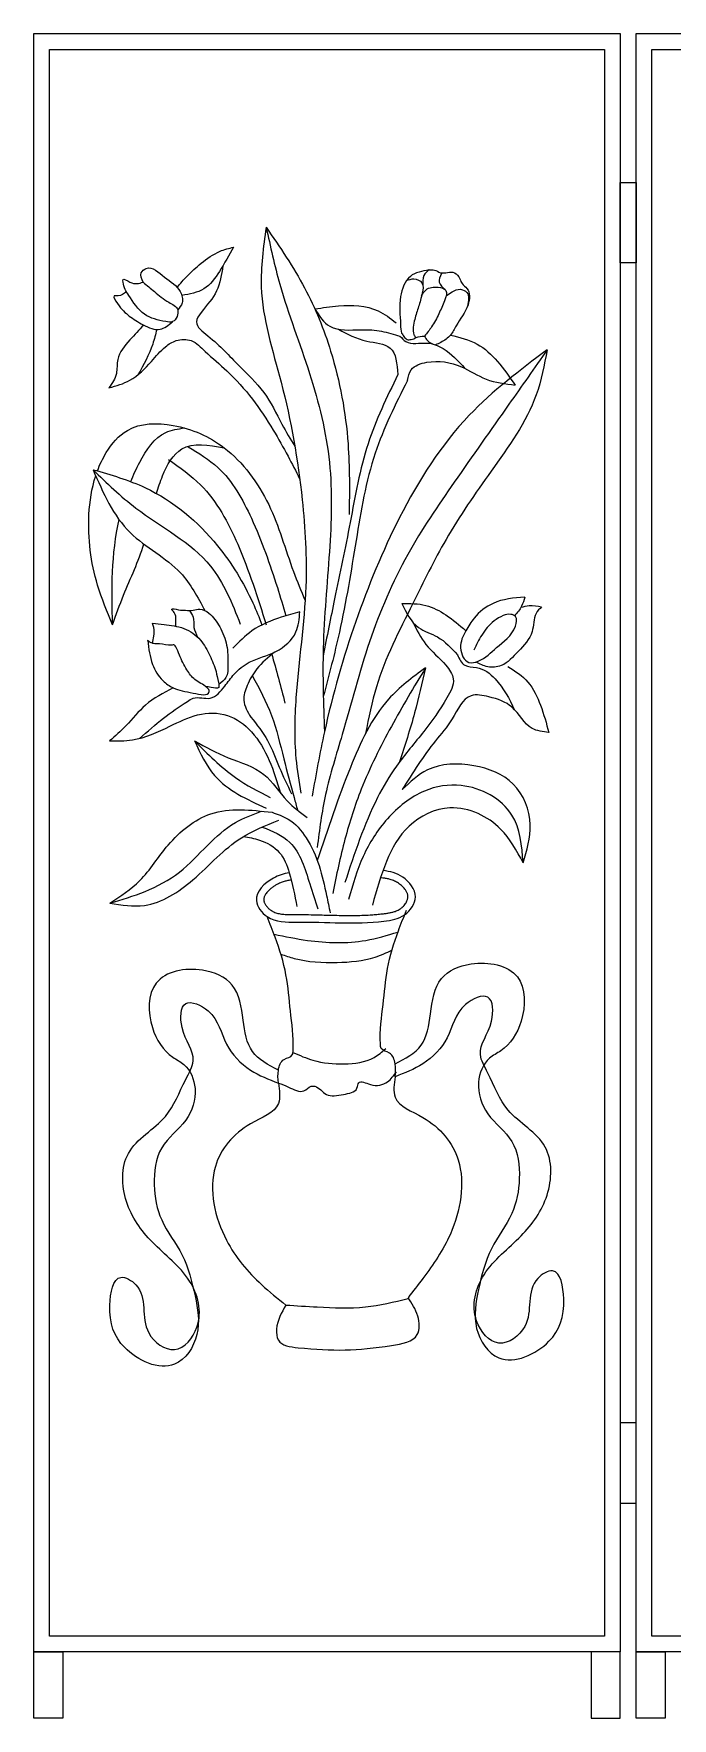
# Model space of a CAD drawing. Extents: x -66030 to 95157, y -13132 to 45879.
# Drawn here: x 23262 to 24075, y 3778 to 5925 of the extents above; entities that cross this region are included whole.
import ezdxf

# ---------------------------------------------------------------- set-up
doc = ezdxf.new("R2010")
doc.units = 0
doc.header["$LTSCALE"] = 100
doc.header["$MEASUREMENT"] = 0
doc.layers.add('7', color=105, linetype='CONTINUOUS')

msp = doc.modelspace()

# ---------------------------------------------------------------- linework, layer by layer
at = {"layer": '7'}
for points in [[(23262, 5924.6), (24008.9, 5924.6), (24008.9, 3863), (23262, 3863)], [(24029.2, 5924.6), (24776.1, 5924.6), (24776.1, 3863), (24029.2, 3863)], [(23282, 5904.6), (23988.9, 5904.6), (23988.9, 3883), (23282, 3883)], [(24049.2, 5904.6), (24756.1, 5904.6), (24756.1, 3883), (24049.2, 3883)], [(24008.9, 5734.9), (24029.2, 5734.9), (24029.2, 5632.5), (24008.9, 5632.5)], [(24008.9, 4052.6), (24029.2, 4052.6), (24029.2, 4155), (24008.9, 4155)], [(23262, 3863), (23298.9, 3863), (23298.9, 3778.4), (23262, 3778.4)], [(24008.9, 3863), (23971.9, 3863), (23971.9, 3778.4), (24008.9, 3778.4)], [(24029.2, 3863), (24066.2, 3863), (24066.2, 3778.4), (24029.2, 3778.4)]]:
    msp.add_lwpolyline(points, close=True, dxfattribs=at)
for points in [[(23558, 5677.9), (23551.7, 5602.2), (23576.9, 5480.7), (23603.8, 5330.9), (23608.5, 5220.5), (23595.9, 5078.5), (23595.9, 5001.3), (23602.2, 4957.1)], [(23558, 5677.9), (23606.9, 5600.6), (23640.1, 5520.1), (23662.2, 5401.9), (23663.7, 5312)], [(23558, 5677.9), (23575.4, 5605.3), (23613.2, 5491.8), (23638.5, 5378.2), (23638.5, 5264.6), (23630.6, 5141.6), (23632.2, 5035.1)], [(23444.6, 5601.4), (23457.2, 5615.7), (23475.2, 5632), (23499.2, 5647.4), (23516.4, 5652.6)], [(23516.4, 5652.6), (23498.4, 5621.7), (23478.7, 5599.5), (23450.5, 5591.1)], [(23401.3, 5608), (23398.9, 5620), (23405.3, 5625.6), (23428.5, 5614.4), (23448.5, 5596), (23450.9, 5581.6), (23445.3, 5572.8)], [(23502.8, 5628.9), (23494.9, 5596.9), (23475.2, 5569.5), (23469.2, 5557.5), (23483.8, 5539.5), (23523.2, 5501.8), (23554.9, 5467.6), (23578.1, 5427), (23594.4, 5398.9)], [(23765.5, 5623.6), (23741.6, 5615.4), (23729, 5589.6), (23729, 5553.7), (23730.5, 5543.2), (23733.4, 5538.8), (23737.5, 5535), (23742.7, 5535), (23745.9, 5535.9), (23748.8, 5537.4), (23759.6, 5539.4)], [(23765.5, 5623.6), (23758.9, 5616.6), (23757.6, 5602.9)], [(23765.5, 5623.6), (23772.2, 5623.5), (23779.9, 5620.1), (23797.6, 5620.1), (23804.6, 5612.2), (23807.5, 5606.1), (23813.6, 5600.1), (23815, 5579.2), (23799.9, 5552.5), (23792.6, 5540.5), (23780.5, 5531.3), (23773.6, 5528.1)], [(23401.3, 5608), (23384.5, 5608), (23375.7, 5611.2), (23375.7, 5608), (23382.9, 5591.2), (23402.9, 5567.2), (23430.1, 5557.7), (23438.9, 5557.7), (23445.3, 5572.8), (23434.1, 5582.4), (23415.7, 5596), (23401.3, 5608)], [(23736.6, 5610), (23746.2, 5612.2), (23756.4, 5607), (23756.7, 5594.2), (23752, 5576.8), (23747.1, 5560.6), (23746.2, 5541.1), (23748.3, 5537.1)], [(23755.8, 5590.5), (23761.6, 5598.3), (23777, 5601.5), (23786.9, 5597.4), (23785.1, 5584.4), (23777.9, 5567.8), (23768.6, 5551), (23759.6, 5539.4)], [(23781.1, 5619.1), (23778.4, 5607.9), (23785.9, 5598.6)], [(23380, 5595.9), (23369.3, 5590.4), (23364.5, 5590.4), (23368.5, 5580.8), (23383.7, 5564.9), (23401.3, 5553.7), (23422.9, 5548.1), (23438.5, 5557.5)], [(23787.2, 5590.5), (23794.7, 5595.7), (23805.5, 5598.9), (23813.6, 5594.8), (23814.3, 5577.6)], [(23619.9, 5574), (23650.2, 5577.7), (23700.6, 5571.4), (23723.3, 5556.2)], [(23619.9, 5574), (23638.9, 5551.8), (23679.2, 5547.4), (23705, 5545.5), (23728.3, 5539.3)], [(23402, 5553.3), (23384.4, 5534.4), (23368.9, 5509.5), (23367.2, 5491.5), (23357.8, 5473.5)], [(23418.6, 5547.8), (23413.5, 5529.2), (23394.7, 5490)], [(23649.9, 5548), (23686.1, 5533), (23715.7, 5524.1), (23725.7, 5490.2)], [(23728.3, 5539.3), (23735.9, 5532.3), (23762.4, 5530.4), (23783.2, 5523.5), (23811.1, 5498.1)], [(23759.6, 5539.4), (23763.3, 5533.6), (23773.6, 5528.1)], [(23792.6, 5540.5), (23826.6, 5529.2), (23852.5, 5507.1), (23875.1, 5476.9)], [(23357.8, 5473.5), (23384.4, 5483), (23411.8, 5507), (23429.8, 5525.8), (23443.5, 5533.5), (23462.4, 5533.5), (23480.4, 5519.8), (23507.8, 5495), (23540.4, 5459), (23566.9, 5419.6), (23585.8, 5386.2), (23600.6, 5357.6)], [(23915.8, 5521.9), (23816.6, 5438.5), (23727.9, 5308.1), (23672.2, 5175.9), (23632.2, 5035.1), (23616.5, 4953.4)], [(23915.8, 5521.9), (23867.1, 5452.4), (23797.5, 5353.3), (23738.3, 5261.1), (23689.6, 5149.8), (23654.8, 5031.6), (23633.6, 4955.2), (23622.9, 4887.8)], [(23915.8, 5521.9), (23901.9, 5464.5), (23844.4, 5367.2), (23787, 5280.2), (23744.7, 5198.5), (23698.3, 5092.5), (23684.6, 5033.2)], [(23737.8, 5482.7), (23742.8, 5496.4), (23762.4, 5505.9), (23806.5, 5500.2), (23838, 5484.5), (23875.1, 5476.9)], [(23725.7, 5490.2), (23687.7, 5402.2), (23664.9, 5301.9), (23645.1, 5204.7), (23630.4, 5131.9)], [(23737.8, 5482.7), (23696.8, 5390), (23672.5, 5279.1), (23651.2, 5162.2), (23630.7, 5080.1)], [(23458.7, 5398.3), (23496.4, 5371.9), (23539.1, 5307.2), (23572.2, 5218.9), (23583.1, 5182.9)], [(23337.5, 5369.1), (23385, 5288.8), (23449, 5237.6), (23479.7, 5189.7)], [(23337.5, 5369.1), (23392.1, 5320.2), (23487, 5246.3), (23525, 5172.5)], [(23433.6, 5381.9), (23474.3, 5349.8), (23521.7, 5274.1), (23558, 5171.6)], [(23730.6, 5198.8), (23761.4, 5196.1), (23786.8, 5184.1), (23812.2, 5164)], [(23730.6, 5198.8), (23752, 5168), (23776.1, 5156), (23801.5, 5133.3)], [(23887.2, 5206.8), (23847, 5198.8), (23822.9, 5180.1), (23812.2, 5164), (23805.6, 5142), (23816, 5123.6), (23828.1, 5125.2), (23851.3, 5142.4), (23875.3, 5169.6), (23875.3, 5182), (23869.7, 5184.8), (23859.7, 5183.2), (23848.1, 5176.4), (23832.5, 5158.4), (23822.5, 5139.2)], [(23908.6, 5194.5), (23901.8, 5186), (23896.6, 5162.8), (23878.9, 5137.6), (23857.3, 5119.6), (23840.1, 5118), (23825.1, 5124.1)], [(23887.2, 5206.8), (23883.3, 5195.3), (23874.3, 5183)], [(23882.6, 5193.9), (23893, 5196.1), (23908.6, 5194.5)], [(23396.8, 5026.7), (23427.1, 5052.5), (23457.6, 5074), (23465.2, 5078.1), (23486.6, 5078.1), (23505.3, 5093.3), (23517.1, 5108.5), (23536.4, 5123.7), (23570.3, 5137.5), (23595.9, 5162.4), (23600.8, 5188)], [(23413, 5148), (23415, 5157.1), (23415, 5167.9), (23413.3, 5173.4)], [(23413.3, 5173.4), (23427.9, 5171.7), (23453, 5166.9), (23474.4, 5152), (23486.2, 5132.3), (23494.1, 5112), (23497.1, 5098.1), (23497.5, 5091.6), (23487.9, 5091.6), (23480.9, 5092.9)], [(23443.1, 5169.6), (23443.1, 5177.4), (23440.8, 5187.3), (23437.7, 5191.4), (23446.5, 5190.7), (23455.3, 5190), (23465.2, 5190), (23473.3, 5191.4), (23484.9, 5186.3), (23498.8, 5169), (23507.6, 5145.6), (23509.3, 5120.8), (23506.6, 5104.2), (23497.7, 5095.4)], [(23460.2, 5189.8), (23465, 5181.3), (23466, 5168.2), (23470.6, 5155.9)], [(23600.8, 5188), (23577.2, 5181.1), (23539.9, 5163.8), (23515.7, 5141.7)], [(23744.6, 5175), (23761.4, 5146.6), (23786.8, 5119.9), (23796.2, 5102.5), (23788.1, 5078.4), (23758.7, 5035.6), (23723.9, 4991.5), (23699.8, 4951.3), (23658.3, 4843.2)], [(23407.1, 5151.4), (23413.3, 5121.1), (23426.5, 5100.4), (23439.6, 5091.2), (23465.2, 5084.5), (23485.2, 5086.5), (23485.2, 5087.9), (23482.5, 5091.6), (23467.2, 5101.8), (23457.1, 5114), (23447.6, 5133), (23442.8, 5143.5), (23441.1, 5145.6), (23437.4, 5145.6), (23422.1, 5147.3), (23414.3, 5147.6), (23413.3, 5147.9), (23406.8, 5151.7)], [(23568.5, 5136.6), (23546.1, 5115.4), (23533.7, 5094), (23529.5, 5075.3), (23538.5, 5053.9)], [(23801.5, 5133.3), (23810.9, 5119.9), (23825.6, 5117.2), (23849.7, 5102.5), (23874.4, 5063.2)], [(23760.9, 5116.8), (23713.9, 5076.8), (23665.2, 4989.9), (23623.1, 4871.2)], [(23760.9, 5116.8), (23717.4, 5042), (23679.1, 4962.1), (23658.3, 4898.4), (23642.7, 4829.4)], [(23760.9, 5116.8), (23747, 5059.4), (23727.8, 4996.9)], [(23865.8, 5118.5), (23891.2, 5098.5), (23907.3, 5069), (23918, 5034.3)], [(23439.6, 5091.2), (23404.3, 5069.1), (23379.4, 5042.8), (23358.6, 5023.5)], [(23540.2, 5107), (23564.7, 5056.1), (23580.4, 5000.8), (23593.6, 4951.3), (23597.8, 4935.6)], [(23918, 5034.3), (23896.6, 5039.6), (23871.1, 5066.4), (23841.7, 5079.7), (23818.9, 5081.1), (23794.8, 5051.7), (23773.4, 5023.6), (23731, 4961.5)], [(23358.6, 5023.5), (23387.7, 5024.9), (23435.4, 5042.2), (23470.7, 5056.7), (23508.8, 5056), (23539.2, 5035.2), (23576.3, 4957.2)], [(23538.5, 5053.9), (23559.8, 5023.9), (23574.6, 4990.1), (23590.3, 4956.2)], [(23466.9, 5023.6), (23492.3, 4979.4), (23557.9, 4938)], [(23466.9, 5023.6), (23509.7, 5002.2), (23555.2, 4980.8), (23584.7, 4947.3), (23610.1, 4925.9)], [(23466.9, 5023.6), (23519.1, 4976.8), (23563.2, 4951.3)], [(23885.2, 4868.3), (23894.2, 4916.7), (23872.7, 4968.6), (23822.4, 4991.9), (23763.3, 4986.6), (23731, 4961.5)], [(23885.2, 4868.3), (23870.9, 4929.2), (23806.3, 4966.8), (23759.7, 4959.7), (23712.4, 4924.4), (23681.5, 4876.5), (23662.8, 4821.7)], [(23359, 4816.8), (23397, 4845.7), (23433.2, 4890.9), (23487.5, 4930.7), (23565.4, 4932.6)], [(23885.2, 4868.3), (23856.5, 4911.3), (23827.8, 4931), (23792, 4938.2), (23739.9, 4914.9), (23711.2, 4870.1), (23693.3, 4814.5)], [(23359, 4816.8), (23403.7, 4831.8), (23447.6, 4856.4), (23483.2, 4890.5), (23518.9, 4919.5), (23552.1, 4934)], [(23359, 4816.8), (23402.9, 4814), (23464.7, 4846.7), (23526.4, 4900.2), (23574, 4922.5)], [(23565.4, 4932.6), (23585.9, 4924), (23608.9, 4900.2), (23634.9, 4826.6), (23639.4, 4804.4)], [(23529.1, 4901.9), (23549.4, 4897.2), (23574.7, 4881.6), (23587.3, 4855.5), (23597, 4812.5)], [(23553, 4913.9), (23588.1, 4894.3), (23613.4, 4841.5), (23623.8, 4809.6)], [(23722.2, 4595.8), (23722.2, 4612.3), (23714.9, 4626), (23704.6, 4631.7), (23703.4, 4637.4), (23706.9, 4687.8), (23712.6, 4733.5), (23726.3, 4781.5), (23736.6, 4807.8)], [(23573.5, 4587.7), (23573.5, 4604.2), (23580.9, 4617.9), (23591.2, 4623.6), (23592.3, 4629.4), (23588.9, 4679.7), (23583.2, 4725.4), (23569.4, 4773.4), (23559.1, 4799.7)], [(23568, 4777.4), (23610.6, 4769.5), (23684.9, 4769.5), (23725.8, 4780)], [(23576.7, 4751.9), (23593.6, 4746.5), (23648.2, 4741.4), (23696.8, 4748.2), (23718.2, 4757)], [(23573.5, 4604.2), (23540.5, 4627.8), (23528.7, 4667.8), (23514.6, 4712.6), (23476.8, 4731.5), (23417.9, 4715), (23413.1, 4658.4), (23439.1, 4620.7), (23453.2, 4611.3), (23467.4, 4580.6), (23455.6, 4540.5), (23424.9, 4505.2), (23415.5, 4458.1), (23424.9, 4413.3), (23450.9, 4368.5), (23467.4, 4316.6), (23469.7, 4267.2), (23441.4, 4229.4), (23377.8, 4250.7), (23358.9, 4304.9), (23373, 4340.2), (23391.9, 4330.8), (23408.4, 4269.5), (23441.4, 4248.3), (23469.7, 4276.6), (23460.3, 4335.5), (23413.1, 4385), (23380.1, 4436.8), (23382.5, 4498.1), (23429.6, 4545.3), (23455.6, 4592.4), (23465, 4616), (23450.9, 4658.4), (23455.6, 4689), (23483.9, 4679.6), (23507.5, 4637.2), (23538.1, 4604.2), (23573.5, 4587.7)], [(23722.2, 4612.3), (23755.3, 4635.8), (23767.1, 4675.9), (23781.2, 4720.7), (23818.9, 4739.5), (23877.9, 4723), (23882.6, 4666.5), (23856.7, 4628.8), (23842.5, 4619.3), (23828.4, 4588.7), (23840.2, 4548.6), (23870.8, 4513.3), (23880.3, 4466.1), (23870.8, 4421.4), (23844.9, 4376.6), (23828.4, 4324.7), (23826, 4275.2), (23854.3, 4237.5), (23918, 4258.7), (23936.9, 4312.9), (23922.7, 4348.3), (23903.9, 4338.9), (23887.3, 4277.6), (23854.3, 4256.4), (23826, 4284.7), (23835.5, 4343.6), (23882.6, 4393.1), (23915.6, 4444.9), (23913.3, 4506.2), (23866.1, 4553.3), (23840.2, 4600.5), (23830.7, 4624.1), (23844.9, 4666.5), (23840.2, 4697.1), (23811.9, 4687.7), (23788.3, 4645.3), (23757.6, 4612.3), (23722.2, 4595.8)], [(23592.1, 4626.7), (23617.5, 4616.8), (23657.5, 4612.2), (23695.3, 4620.2), (23710.2, 4631.6)], [(23573.5, 4587.7), (23586.6, 4582.5), (23606.1, 4577.9), (23615.2, 4583.6), (23619.8, 4583.6), (23634.7, 4573.3), (23656.4, 4573.3), (23673.6, 4581.3), (23675.9, 4588.2), (23690.7, 4585.9), (23712.5, 4589.3), (23723.9, 4601.9)], [(23722.2, 4595.8), (23722.2, 4569.8), (23757.6, 4543.9), (23802.4, 4489.7), (23792.5, 4395.4), (23757.6, 4338.9), (23738.6, 4314.3)], [(23573.5, 4587.7), (23573.5, 4561.8), (23538.1, 4535.8), (23493.3, 4481.6), (23507.5, 4387.4), (23552.3, 4330.8), (23583, 4304.9)], [(23583, 4304.9), (23571.2, 4274.2), (23573.5, 4260.1), (23598.6, 4250.6), (23717.7, 4253.4), (23750.4, 4267.2), (23751, 4290.9), (23738.6, 4314.3)], [(23583, 4304.9), (23623.1, 4302.5), (23684.4, 4302.5), (23738.8, 4313.3)]]:
    msp.add_spline(points, degree=3, dxfattribs=at)
for points, knots in [([(23343.1, 5367.5), (23346.1, 5375.5), (23355.5, 5395.3), (23383.4, 5428.7), (23445.6, 5429.4), (23514.1, 5398.5), (23566.5, 5326.8), (23585.6, 5254.9), (23602.5, 5214.8), (23607.6, 5202.6)], [2007.81358, 2007.81358, 2007.81358, 2007.81358, 2263.805715, 2654.43519, 3241.820936, 3948.477258, 4870.008867, 5778.311915, 6175.460153, 6175.460153, 6175.460153, 6175.460153]), ([(23385.5, 5353.9), (23388.9, 5362.2), (23400, 5385.9), (23420.2, 5417.4), (23445.6, 5421.1), (23453.9, 5422.3)], [1856.107765, 1856.107765, 1856.107765, 1856.107765, 2121.849486, 2625.960912, 2869.404678, 2869.404678, 2869.404678, 2869.404678]), ([(23418.3, 5338.8), (23420.5, 5346.2), (23427.5, 5367.5), (23449.4, 5406.7), (23484.8, 5400.4), (23504.6, 5396.9)], [1774.35212, 1774.35212, 1774.35212, 1774.35212, 2003.611516, 2425.887583, 2965.633268, 2965.633268, 2965.633268, 2965.633268]), ([(23337.5, 5369.1), (23360.2, 5362.6), (23420.9, 5345.2), (23493.7, 5283.9), (23534.4, 5216.5), (23549, 5180.8), (23552.5, 5171.3)], [0, 0, 0, 0, 704.94199, 1883.795752, 2739.818266, 3044.730966, 3044.730966, 3044.730966, 3044.730966]), ([(23362.3, 5171.6), (23355.4, 5188.2), (23337, 5232.8), (23328.5, 5298.3), (23335.8, 5345.3), (23340.9, 5361.2)], [0, 0, 0, 0, 539.070741, 1444.835193, 1941.35508, 1941.35508, 1941.35508, 1941.35508]), ([(23362.3, 5171.6), (23361.8, 5194), (23360.9, 5238.8), (23365.8, 5283.9), (23370.6, 5305.6)], [0, 0, 0, 0, 672.946468, 1344.867725, 1344.867725, 1344.867725, 1344.867725]), ([(23362.3, 5171.6), (23366.8, 5184.2), (23379.3, 5218.7), (23395.5, 5252.4), (23402.3, 5274.3)], [0, 0, 0, 0, 404.303015, 1102.080724, 1102.080724, 1102.080724, 1102.080724]), ([(23587.3, 4855.5), (23580.5, 4854.4), (23562.2, 4849.1), (23537.1, 4824.1), (23561.5, 4792.1), (23622.8, 4794.1), (23679.5, 4788.9), (23735.5, 4798.1), (23754.7, 4826.1), (23734, 4852.7), (23715.6, 4857.4), (23706.7, 4858.4)], [579.134471, 579.134471, 579.134471, 579.134471, 787.272161, 1146.396078, 1393.802154, 1777.573861, 2887.519369, 3162.589831, 3429.32069, 3727.539909, 3992.15421, 3992.15421, 3992.15421, 3992.15421]), ([(23589.8, 4846.3), (23588.8, 4846.2), (23587.8, 4846), (23585.2, 4845.5), (23583.6, 4845.1), (23580.4, 4844.3), (23578.8, 4843.7), (23575.7, 4842.5), (23574.1, 4841.9), (23572, 4840.8), (23571.4, 4840.5), (23570.3, 4839.8), (23569.7, 4839.5), (23567.9, 4838.4), (23566.8, 4837.6), (23564.6, 4835.9), (23563.5, 4835.1), (23561.5, 4833.3), (23560.6, 4832.3), (23559.1, 4830.7), (23558.6, 4830), (23557.5, 4828.6), (23557.1, 4827.9), (23556.3, 4826.6), (23556.1, 4826.1), (23555.6, 4825.1), (23555.4, 4824.6), (23555.1, 4823.6), (23555, 4823.2), (23554.9, 4822.4), (23554.9, 4822.1), (23554.8, 4821.6), (23554.8, 4821.5), (23554.8, 4821.2), (23554.8, 4821.1), (23554.8, 4820.9), (23554.9, 4820.8), (23554.9, 4820.7), (23554.9, 4820.6), (23554.9, 4820.4), (23554.9, 4820.3), (23555, 4819.9), (23555, 4819.6), (23555.2, 4819), (23555.3, 4818.6), (23555.5, 4818), (23555.7, 4817.6), (23556.1, 4816.7), (23556.4, 4816.2), (23557, 4815), (23557.4, 4814.5), (23558.2, 4813.3), (23558.7, 4812.7), (23559.6, 4811.6), (23560.2, 4811.1), (23561.2, 4810.1), (23561.8, 4809.6), (23562.9, 4808.6), (23563.5, 4808.2), (23564.3, 4807.6), (23564.5, 4807.5), (23564.9, 4807.2), (23565.1, 4807.1), (23565.7, 4806.7), (23566.1, 4806.5), (23567.4, 4805.9), (23568.2, 4805.5), (23569.9, 4804.8), (23570.7, 4804.5), (23572.5, 4804), (23573.5, 4803.8), (23575.4, 4803.4), (23576.4, 4803.2), (23578.4, 4802.9), (23579.5, 4802.8), (23581.6, 4802.6), (23582.7, 4802.5), (23585.5, 4802.4), (23587.2, 4802.3), (23590.7, 4802.3), (23592.5, 4802.3), (23595.1, 4802.3), (23595.9, 4802.3), (23597.1, 4802.3), (23597.4, 4802.3), (23598, 4802.3), (23598.3, 4802.3), (23599.3, 4802.3), (23599.9, 4802.3), (23601.8, 4802.3), (23603, 4802.3), (23606.8, 4802.3), (23609.3, 4802.3), (23616.7, 4802.1), (23621.6, 4802), (23633.7, 4801.7), (23640.9, 4801.5), (23655.2, 4801.3), (23662.3, 4801.2), (23676.4, 4801.3), (23683.4, 4801.5), (23691.5, 4802), (23692.6, 4802.1), (23696, 4802.3), (23698.2, 4802.5), (23701.6, 4802.8), (23702.8, 4803), (23704.7, 4803.2), (23705.5, 4803.3), (23706.6, 4803.4), (23707, 4803.4), (23708.1, 4803.5), (23708.9, 4803.6), (23711.2, 4803.9), (23712.7, 4804.2), (23715.5, 4804.7), (23716.9, 4805), (23719.6, 4805.6), (23720.9, 4806), (23723, 4806.7), (23723.9, 4807.1), (23725.6, 4807.9), (23726.4, 4808.3), (23727.5, 4808.9), (23727.9, 4809.1), (23728.4, 4809.5), (23728.5, 4809.6), (23728.8, 4809.8), (23728.9, 4809.9), (23729.2, 4810), (23729.3, 4810.1), (23729.7, 4810.4), (23730, 4810.6), (23730.7, 4811.2), (23731.2, 4811.6), (23732.3, 4812.7), (23733, 4813.4), (23734.2, 4814.8), (23734.8, 4815.6), (23735.8, 4817.1), (23736.3, 4817.8), (23737.1, 4819.4), (23737.4, 4820.1), (23737.9, 4821.4), (23738, 4822), (23738.3, 4823), (23738.4, 4823.5), (23738.4, 4824.2), (23738.5, 4824.3), (23738.5, 4824.6), (23738.5, 4824.7), (23738.5, 4824.9), (23738.5, 4825), (23738.5, 4825.3), (23738.5, 4825.4), (23738.5, 4825.7), (23738.4, 4825.9), (23738.4, 4826.6), (23738.3, 4827.1), (23738.1, 4828), (23737.9, 4828.5), (23737.6, 4829.5), (23737.4, 4830), (23736.9, 4831.1), (23736.6, 4831.6), (23736, 4832.7), (23735.7, 4833.2), (23734.8, 4834.5), (23734.2, 4835.3), (23732.9, 4836.9), (23732.2, 4837.6), (23730.7, 4839), (23729.9, 4839.7), (23728.3, 4841), (23727.5, 4841.6), (23725.8, 4842.8), (23724.9, 4843.3), (23723.2, 4844.2), (23722.3, 4844.7), (23720.5, 4845.5), (23719.6, 4845.9), (23717.7, 4846.5), (23716.7, 4846.8), (23714.3, 4847.5), (23712.8, 4847.9), (23709.7, 4848.5), (23708.1, 4848.7), (23705.5, 4849), (23704.5, 4849.1), (23703.5, 4849.2)], [567.500495, 567.500495, 567.500495, 567.500495, 601.076677, 601.076677, 659.124142, 659.124142, 717.171607, 717.171607, 775.219072, 775.219072, 797.379814, 797.379814, 819.540556, 819.540556, 864.007249, 864.007249, 908.473942, 908.473942, 952.940635, 952.940635, 986.880094, 986.880094, 1020.819554, 1020.819554, 1048.661719, 1048.661719, 1076.503885, 1076.503885, 1104.34605, 1104.34605, 1126.38699, 1126.38699, 1135.81062, 1135.81062, 1145.649856, 1145.649856, 1150.263459, 1150.263459, 1154.877062, 1154.877062, 1164.104269, 1164.104269, 1182.558682, 1182.558682, 1201.013095, 1201.013095, 1219.467508, 1219.467508, 1247.788838, 1247.788838, 1276.110168, 1276.110168, 1304.431498, 1304.431498, 1332.752828, 1332.752828, 1361.074158, 1361.074158, 1389.395488, 1389.395488, 1399.102934, 1399.102934, 1408.81038, 1408.81038, 1428.225273, 1428.225273, 1464.676529, 1464.676529, 1501.127785, 1501.127785, 1537.579041, 1537.579041, 1574.030298, 1574.030298, 1610.481554, 1610.481554, 1646.93281, 1646.93281, 1699.777681, 1699.777681, 1752.622551, 1752.622551, 1776.388864, 1776.388864, 1785.425049, 1785.425049, 1794.461233, 1794.461233, 1812.533601, 1812.533601, 1848.678339, 1848.678339, 1920.967813, 1920.967813, 2065.546762, 2065.546762, 2283.166815, 2283.166815, 2500.786869, 2500.786869, 2718.406922, 2718.406922, 2752.956381, 2752.956381, 2822.0553, 2822.0553, 2858.346506, 2858.346506, 2882.227386, 2882.227386, 2892.773334, 2892.773334, 2917.056486, 2917.056486, 2965.728283, 2965.728283, 3014.40008, 3014.40008, 3063.071877, 3063.071877, 3099.940816, 3099.940816, 3136.809755, 3136.809755, 3152.174447, 3152.174447, 3160.671211, 3160.671211, 3166.900725, 3166.900725, 3173.130238, 3173.130238, 3185.589265, 3185.589265, 3210.507319, 3210.507319, 3246.734124, 3246.734124, 3282.96093, 3282.96093, 3319.187736, 3319.187736, 3355.414541, 3355.414541, 3382.977308, 3382.977308, 3410.540075, 3410.540075, 3420.290972, 3420.290972, 3426.560401, 3426.560401, 3433.118404, 3433.118404, 3439.676406, 3439.676406, 3452.792412, 3452.792412, 3478.313363, 3478.313363, 3503.834314, 3503.834314, 3529.355264, 3529.355264, 3554.876215, 3554.876215, 3580.397166, 3580.397166, 3617.257762, 3617.257762, 3654.118359, 3654.118359, 3690.978955, 3690.978955, 3727.839551, 3727.839551, 3764.700148, 3764.700148, 3801.560744, 3801.560744, 3838.42134, 3838.42134, 3875.281936, 3875.281936, 3928.991821, 3928.991821, 3982.701706, 3982.701706, 4015.361853, 4015.361853, 4015.361853, 4015.361853])]:
    msp.add_open_spline(points, degree=3, knots=knots, dxfattribs=at)
msp.add_open_spline([(23564.7, 5134.9), (23571, 5114.1), (23576.4, 5092.9), (23581.9, 5071.7)], degree=3, dxfattribs=at)

doc.saveas('drawing.dxf')
